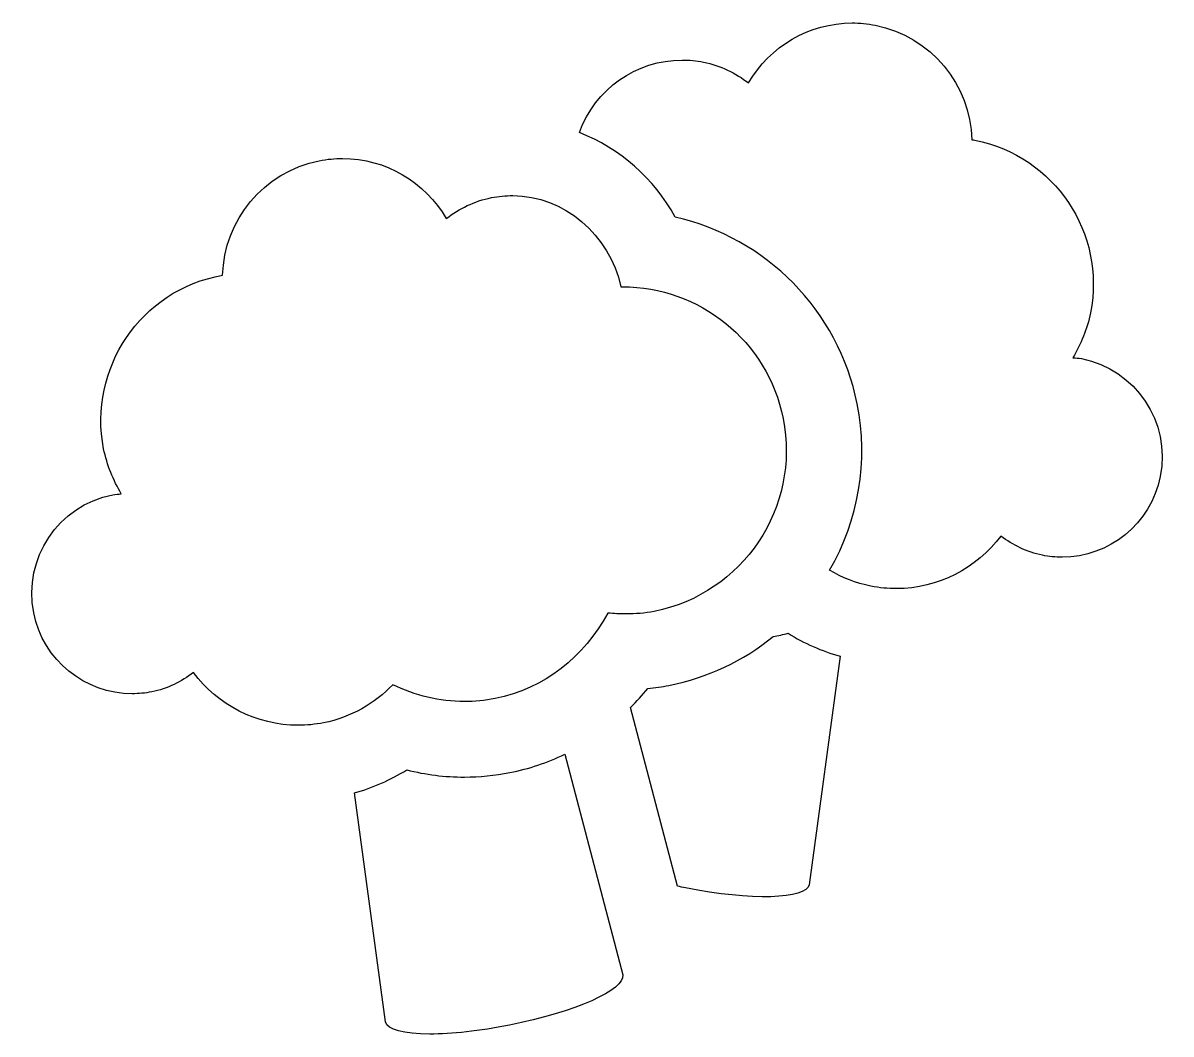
# Model space of a CAD drawing. Header units: centimetres. Extents: x -6.6 to 6.5, y -5.6 to 5.9.
import ezdxf

# ---------------------------------------------------------------- set-up
doc = ezdxf.new("R2010")
doc.units = ezdxf.units.CM
doc.header["$MEASUREMENT"] = 0
doc.layers.add('Layer 1', color=7, linetype='Continuous')

msp = doc.modelspace()

# ---------------------------------------------------------------- linework, layer by layer
at = {"layer": 'Layer 1'}
for points, knots in [([(5.49241, 2.07925), (5.45934, 2.08579), (5.4273, 2.08494), (5.39443, 2.08893), (5.39443, 2.08893), (5.48545, 2.24506), (5.559, 2.41511), (5.59607, 2.60265), (5.59607, 2.60265), (5.77644, 3.51247), (5.18456, 4.39621), (4.27474, 4.57612), (4.27474, 4.57612), (4.26294, 4.57866), (4.25135, 4.57803), (4.2387, 4.57972), (4.2387, 4.57972), (4.22269, 5.20742), (3.77703, 5.76262), (3.1352, 5.88991), (3.1352, 5.88991), (3.04588, 5.90761), (2.95706, 5.91616), (2.86951, 5.91616), (2.86951, 5.91616), (2.37844, 5.91616), (1.92945, 5.64824), (1.68637, 5.22999), (1.68637, 5.22999), (1.53826, 5.34376), (1.36673, 5.42972), (1.17138, 5.46872), (1.17138, 5.46872), (1.08952, 5.48494), (1.00797, 5.49274), (0.92759, 5.49274), (0.92759, 5.49274), (0.4034, 5.49274), (-0.0705, 5.1605), (-0.24713, 4.66269), (-0.24713, 4.66269), (0.21645, 4.48174), (0.60607, 4.1399), (0.84682, 3.69664), (0.84682, 3.69664), (1.88182, 3.46182), (2.71515, 2.63532), (2.92809, 1.561), (2.92809, 1.561), (3.05853, 0.90319), (2.94674, 0.23488), (2.61363, -0.34027), (2.61363, -0.34027), (2.75571, -0.42533), (2.91428, -0.48823), (3.0861, -0.52238), (3.0861, -0.52238), (3.18357, -0.54167), (3.28049, -0.55093), (3.37603, -0.55093), (3.37603, -0.55093), (3.85254, -0.55093), (4.29292, -0.32011), (4.572, 0.05076), (4.572, 0.05076), (4.70794, -0.05396), (4.8668, -0.13339), (5.04695, -0.16921), (5.04695, -0.16921), (5.12217, -0.18416), (5.19697, -0.19133), (5.27081, -0.19133), (5.27081, -0.19133), (5.80654, -0.19133), (6.28559, 0.18668), (6.3936, 0.73241), (6.3936, 0.73241), (6.51687, 1.35316), (6.11338, 1.9562), (5.49241, 2.07925)], [0, 0, 0, 0, 0.04761905, 0.04761905, 0.04761905, 0.04761905, 0.0952381, 0.0952381, 0.0952381, 0.0952381, 0.14285714, 0.14285714, 0.14285714, 0.14285714, 0.19047619, 0.19047619, 0.19047619, 0.19047619, 0.23809524, 0.23809524, 0.23809524, 0.23809524, 0.28571429, 0.28571429, 0.28571429, 0.28571429, 0.33333333, 0.33333333, 0.33333333, 0.33333333, 0.38095238, 0.38095238, 0.38095238, 0.38095238, 0.42857143, 0.42857143, 0.42857143, 0.42857143, 0.47619048, 0.47619048, 0.47619048, 0.47619048, 0.52380952, 0.52380952, 0.52380952, 0.52380952, 0.57142857, 0.57142857, 0.57142857, 0.57142857, 0.61904762, 0.61904762, 0.61904762, 0.61904762, 0.66666667, 0.66666667, 0.66666667, 0.66666667, 0.71428571, 0.71428571, 0.71428571, 0.71428571, 0.76190476, 0.76190476, 0.76190476, 0.76190476, 0.80952381, 0.80952381, 0.80952381, 0.80952381, 0.85714286, 0.85714286, 0.85714286, 0.85714286, 0.9047619, 0.9047619, 0.9047619, 0.9047619, 1, 1, 1, 1]), ([(2.08145, 1.39319), (1.90455, 2.28576), (1.12062, 2.90092), (0.24387, 2.90092), (0.24387, 2.90092), (0.23765, 2.90092), (0.23143, 2.90089), (0.22516, 2.90084), (0.22516, 2.90084), (0.10245, 3.49062), (-0.42791, 3.94309), (-1.00894, 3.94309), (-1.00894, 3.94309), (-1.08953, 3.94309), (-1.17129, 3.93528), (-1.25347, 3.91896), (-1.25347, 3.91896), (-1.44942, 3.8802), (-1.62137, 3.79381), (-1.76973, 3.68001), (-1.76973, 3.68001), (-2.01331, 4.09911), (-2.46307, 4.36742), (-2.95517, 4.36742), (-2.95517, 4.36742), (-3.04293, 4.36742), (-3.13196, 4.3589), (-3.2215, 4.3412), (-3.2215, 4.3412), (-3.86359, 4.21394), (-4.30981, 3.65897), (-4.32717, 3.03125), (-4.32717, 3.03125), (-5.26745, 2.86975), (-5.86797, 1.95776), (-5.68742, 1.04698), (-5.68742, 1.04698), (-5.65011, 0.85902), (-5.57659, 0.689), (-5.48557, 0.53223), (-5.48557, 0.53223), (-5.51822, 0.52842), (-5.55047, 0.52927), (-5.58355, 0.52276), (-5.58355, 0.52276), (-6.20577, 0.39928), (-6.61011, -0.20503), (-6.48663, -0.82704), (-6.48663, -0.82704), (-6.37844, -1.37393), (-5.89854, -1.75268), (-5.36146, -1.75268), (-5.36146, -1.75268), (-5.28751, -1.75268), (-5.21239, -1.74551), (-5.13707, -1.73056), (-5.13707, -1.73056), (-4.9567, -1.69495), (-4.79764, -1.6151), (-4.66151, -1.51016), (-4.66151, -1.51016), (-4.3819, -1.88195), (-3.94026, -2.11309), (-3.46268, -2.11309), (-3.46268, -2.11309), (-3.36703, -2.11309), (-3.27001, -2.1038), (-3.17243, -2.08454), (-3.17243, -2.08454), (-2.85805, -2.02197), (-2.5873, -1.86414), (-2.38207, -1.6488), (-2.38207, -1.6488), (-2.12648, -1.77342), (-1.84772, -1.84192), (-1.56146, -1.84192), (-1.56146, -1.84192), (-1.44568, -1.84192), (-1.32863, -1.83075), (-1.21136, -1.80747), (-1.21136, -1.80747), (-0.64687, -1.69579), (-0.19364, -1.32683), (0.07671, -0.83063), (0.07671, -0.83063), (0.14635, -0.83685), (0.21652, -0.84055), (0.28711, -0.84055), (0.28711, -0.84055), (0.39257, -0.84055), (0.49907, -0.83214), (0.60665, -0.81084), (0.60665, -0.81084), (1.62274, -0.60939), (2.2829, 0.37738), (2.08145, 1.39319)], [0, 0, 0, 0, 0.04, 0.04, 0.04, 0.04, 0.08, 0.08, 0.08, 0.08, 0.12, 0.12, 0.12, 0.12, 0.16, 0.16, 0.16, 0.16, 0.2, 0.2, 0.2, 0.2, 0.24, 0.24, 0.24, 0.24, 0.28, 0.28, 0.28, 0.28, 0.32, 0.32, 0.32, 0.32, 0.36, 0.36, 0.36, 0.36, 0.4, 0.4, 0.4, 0.4, 0.44, 0.44, 0.44, 0.44, 0.48, 0.48, 0.48, 0.48, 0.52, 0.52, 0.52, 0.52, 0.56, 0.56, 0.56, 0.56, 0.6, 0.6, 0.6, 0.6, 0.64, 0.64, 0.64, 0.64, 0.68, 0.68, 0.68, 0.68, 0.72, 0.72, 0.72, 0.72, 0.76, 0.76, 0.76, 0.76, 0.8, 0.8, 0.8, 0.8, 0.84, 0.84, 0.84, 0.84, 0.88, 0.88, 0.88, 0.88, 0.92, 0.92, 0.92, 0.92, 1, 1, 1, 1]), ([(1.9689, -1.09815), (1.62677, -1.37662), (1.21965, -1.56916), (0.77465, -1.65745), (0.77465, -1.65745), (0.69541, -1.67314), (0.61556, -1.68473), (0.53391, -1.69243), (0.53391, -1.69243), (0.47173, -1.76887), (0.40564, -1.84113), (0.33674, -1.90997), (0.33674, -1.90997), (0.33674, -1.90997), (0.87287, -3.95269), (0.87287, -3.95269), (0.87287, -3.95269), (0.9038, -3.9593), (0.93499, -3.96584), (0.96659, -3.97208), (0.96659, -3.97208), (1.71377, -4.12022), (2.34631, -4.10355), (2.37962, -3.93544), (2.37962, -3.93544), (2.37962, -3.93544), (2.73347, -1.32408), (2.73347, -1.32408), (2.73347, -1.32408), (2.52249, -1.26426), (2.32225, -1.17612), (2.13742, -1.06124), (2.13742, -1.06124), (2.08158, -1.0754), (2.02539, -1.08765), (1.9689, -1.09815)], [0, 0, 0, 0, 0.1, 0.1, 0.1, 0.1, 0.2, 0.2, 0.2, 0.2, 0.3, 0.3, 0.3, 0.3, 0.4, 0.4, 0.4, 0.4, 0.5, 0.5, 0.5, 0.5, 0.6, 0.6, 0.6, 0.6, 0.7, 0.7, 0.7, 0.7, 0.8, 0.8, 0.8, 0.8, 1, 1, 1, 1]), ([(-0.41537, -2.44422), (-0.6142, -2.53955), (-0.8246, -2.61072), (-1.04333, -2.65398), (-1.04333, -2.65398), (-1.21377, -2.68779), (-1.38814, -2.70497), (-1.56136, -2.70497), (-1.56136, -2.70497), (-1.78522, -2.70497), (-2.00597, -2.67737), (-2.22181, -2.62258), (-2.22181, -2.62258), (-2.40691, -2.73762), (-2.60757, -2.82597), (-2.81921, -2.88605), (-2.81921, -2.88605), (-2.81921, -2.88605), (-2.46432, -5.50453), (-2.46432, -5.50453), (-2.46432, -5.50453), (-2.4463, -5.596), (-2.25173, -5.64277), (-1.95809, -5.64277), (-1.95809, -5.64277), (-1.70999, -5.64277), (-1.39109, -5.60938), (-1.04813, -5.54141), (-1.04813, -5.54141), (-0.29949, -5.39308), (0.28016, -5.13578), (0.24687, -4.96721), (0.24687, -4.96721), (0.24687, -4.96721), (-0.41537, -2.44422), (-0.41537, -2.44422)], [0, 0, 0, 0, 0.1, 0.1, 0.1, 0.1, 0.2, 0.2, 0.2, 0.2, 0.3, 0.3, 0.3, 0.3, 0.4, 0.4, 0.4, 0.4, 0.5, 0.5, 0.5, 0.5, 0.6, 0.6, 0.6, 0.6, 0.7, 0.7, 0.7, 0.7, 0.8, 0.8, 0.8, 0.8, 1, 1, 1, 1])]:
    msp.add_open_spline(points, degree=3, knots=knots, dxfattribs=at)

doc.saveas('drawing.dxf')
